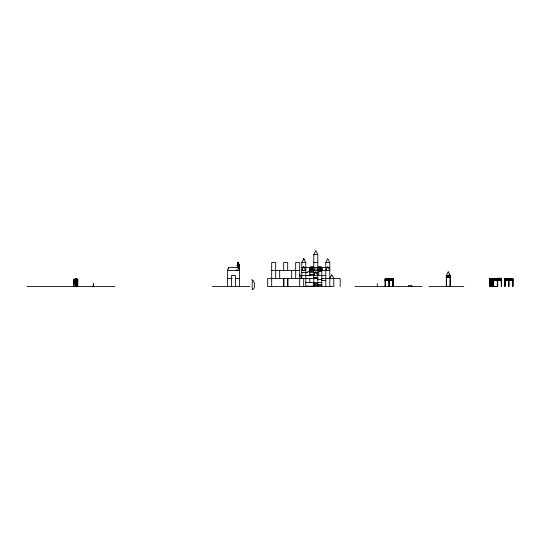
<?xml version="1.0" encoding="UTF-8"?>
<svg xmlns="http://www.w3.org/2000/svg" width="540" height="540" viewBox="0 0 540 540"><rect width="100%" height="100%" fill="white"/><g stroke="black" fill="none" stroke-linecap="round" stroke-linejoin="round"><path stroke-width="0.81" d="M385.067 280.814L385.195 279.072M385.486 279.335L385.614 280.706M388.78 280.814L388.76 278.438L385.634 278.438L385.486 280.814M389.198 279.335L389.32 280.706M392.783 280.814L392.783 278.566M393.194 279.335C389.104 279.625 385.884 282.143 393.323 279.335M393.323 280.706L393.194 279.025M489.969 279.065C488.68 279.031 489.861 283.082 489.321 279.025L489.74 279.187M489.443 280.807L489.443 279.025M489.969 280.645L489.989 278.438M493.047 280.807L493.007 278.438M493.169 280.807L493.169 279.025M493.196 279.301C495.923 278.087 483.719 283.244 493.391 279.025C502.497 284.486 493.499 276.656 501.012 278.438L501.032 280.807M497.259 279.025L497.259 278.566M497.495 280.766L501.444 279.187L497.603 280.807L497.448 279.025L501.444 280.645L497.495 279.072M497.556 279.025L497.556 280.807L497.32 279.025L497.846 279.227L493.27 280.53L497.975 279.018L497.975 280.645M497.867 280.699L497.867 279.052M501.572 280.699L501.451 279.025L501.451 280.76M508.457 279.335L512.865 280.584L508.734 279.025L504.752 280.766L504.752 279.025L504.873 280.814L508.997 279.335M505.163 279.335L505.292 280.706M508.457 280.814L508.437 278.438L505.312 278.438L505.163 280.814M508.876 279.335L508.457 279.059M508.997 280.706L508.876 279.025M512.46 280.814L512.5 278.438L509.018 278.438L508.876 280.814M512.872 279.335L512.872 280.814M513 280.706L512.872 279.025M237.532 265.383L237.431 267.806L237.154 265.383L237.944 262.184L239.47 265.383L239.45 268.981L238.95 268.981L239.112 265.383L238.606 263.331L237.377 263.331L237.951 267.806L238.862 265.383L237.944 262.184L237.951 267.806L237.154 265.383L237.911 263.331L238.862 265.383L238.754 267.806L239.45 267.806L239.112 265.383M238.754 267.806L239.47 265.383L238.255 263.331M497.792 280.645L493.297 279.106M227.448 286.565L227.448 270.56L228.447 267.394L238.451 267.394L239.45 270.56L239.45 286.565M388.901 279.194L393.188 280.584L388.78 279.227M385.195 279.194L389.192 280.651L385.067 279.227M489.598 279.295L493.412 280.537M504.92 279.301L508.869 280.651L504.745 279.335M385.195 280.651L389.192 279.194L385.067 280.651M393.147 279.295L393.194 280.814M508.592 280.584L512.872 279.194L508.457 280.53M299.788 274.563L301.786 278.566L301.786 262.562L303.791 258.559L305.788 262.562L305.788 286.565M313.754 267.516L313.288 267.064A2.498 2.498 0 0 0 310.244 267.098L309.312 269.413L310.291 271.06A2.498 2.498 0 0 0 313.335 271.033L314.273 269.359L313.754 267.516L313.787 254.556L315.792 250.56L317.79 254.556L317.79 267.563M325.796 286.565L325.796 262.562L327.794 258.559L329.791 262.562L329.791 286.565M325.796 270.56L327.794 266.564L329.791 270.56L309.798 270.56M329.791 278.566L331.796 274.563L333.794 278.566L333.794 286.565L267.678 286.565L267.678 278.566L317.79 278.566M446.303 286.565L446.303 275.562L448.301 271.566L450.306 275.562L450.306 286.565M310.291 271.06L313.288 267.064M318.249 271.033L321.334 267.098L322.265 269.413L321.293 271.06A2.498 2.498 0 0 1 318.249 271.033L317.318 268.711L318.29 267.064A2.498 2.498 0 0 1 321.334 267.098M448.97 286.565L450.016 285.903M497.57 280.672L497.32 280.422M303.791 270.56L305.788 269.561M313.787 254.556L317.79 254.556M301.786 262.562L305.788 262.562M313.787 262.562L317.79 262.562M325.796 262.562L329.791 262.562M237.154 265.383L239.47 265.383L239.45 268.981M301.786 267.563L329.791 267.563M309.312 269.062L322.272 269.062M227.448 270.56L239.45 270.56M271.681 270.56L299.687 270.56M309.791 271.566L307.787 271.566L307.787 272.565L301.786 272.565M309.791 272.707L317.79 272.707M309.791 274.563L314.591 274.563M301.786 275.562L325.796 275.562M446.317 275.582L450.306 275.562L448.808 274.104M446.303 275.859L450.306 275.859M446.303 277.432L447.64 276.764L450.306 277.432M313.787 277.567L317.79 277.567M227.448 278.566L232.247 278.566M235.447 278.566L239.45 278.566M321.793 278.566L340.193 278.566L340.193 286.565M489.443 278.687L489.841 278.687M493.155 278.687L497.738 278.687M385.614 278.856L388.78 278.856M389.32 278.856L392.783 278.856M489.611 278.856L493.135 278.856M493.574 278.856L497.32 278.856M497.867 278.856L501.032 278.856M505.292 278.856L508.457 278.856M508.997 278.856L512.46 278.856M497.61 278.984L497.138 279.025L497.178 278.438L493.594 278.438L493.553 286.565M504.873 279.072L504.752 280.814M489.321 279.329L493.499 280.76L489.706 279.025M317.79 279.565L321.793 279.565M73.751 280.233L77.753 280.233M73.751 280.523L77.753 280.523M321.793 280.564L325.796 280.564M489.321 280.645L489.719 280.712M389.198 280.814L389.34 278.438L392.823 278.438L393.194 286.443L393.194 278.566L385.195 278.566L385.195 286.443L385.486 278.566M74.048 281.812L76.14 281.812L74.048 282.11M305.788 282.569L321.793 282.569M489.611 283.277L493.135 283.277M73.751 283.399L77.753 283.399M313.787 283.568L317.79 283.568M489.611 283.568L493.135 283.568M73.751 283.689L77.753 283.689M313.787 284.567L321.793 284.567M77.456 284.985L75.371 285.275L77.456 285.275M313.787 285.566L321.793 285.566M446.303 285.903L447.64 286.565M305.788 286.153L313.787 286.153M489.611 286.274L493.135 286.274M489.841 286.443L489.443 286.443L489.443 278.566L501.451 278.566L501.451 286.443L501.154 278.566M493.155 286.443L497.738 286.443L497.738 278.566M27 286.565L114.844 286.565M212.234 286.565L249.851 286.565M354.854 286.565L422.179 286.565M428.888 286.565L463.765 286.565M252.396 289.319L253.274 289.359C255.805 286.909 254.556 280.651 251.964 279.565C253.051 282.704 251.269 286.544 252.605 289.44M310.244 267.098L313.335 271.033M318.29 267.064L321.293 271.06M317.79 275.562L315.792 271.566L313.787 275.562L313.787 286.565M489.51 279.295L489.321 280.807M512.582 278.566L512.872 286.443L512.872 278.566L504.873 278.566L504.873 286.443L505.163 278.566M508.876 278.566L508.876 286.443L508.586 278.566M508.748 278.687L508.748 286.443M505.001 278.687L505.042 286.443M501.282 278.687L501.323 286.443M497.549 278.566L497.549 286.565L493.256 286.565L493.256 278.566M497.448 278.566L497.448 286.443M497.428 278.687L497.428 286.443M497.32 278.566L497.3 286.565M496.888 278.438L496.928 278.856M493.945 278.438L493.884 278.856M493.695 278.438L493.675 286.443M493.445 278.566L493.385 286.443M493.276 278.687L493.276 286.443M492.716 278.438L492.757 286.565M492.656 278.438L492.635 286.565M492.298 278.438L492.345 286.565M492.217 278.566L492.217 286.565M492.007 278.438L491.927 286.565M491.798 286.565L491.589 278.566M491.508 278.566L491.508 286.565M491.407 278.438L491.387 286.565M491.049 278.438L491.089 286.565M490.988 278.438L490.968 286.565M490.678 286.565L490.59 278.438L490.55 286.565M490.28 278.438L490.259 286.565M490.171 278.438L490.131 286.565M489.841 286.565L489.881 278.438L493.115 278.438L493.135 286.565L489.55 286.565L489.55 278.566M489.672 278.566L489.74 286.565M489.611 278.566L489.611 286.565M450.016 275.562L450.016 286.565M449.489 277.094L448.47 277.283L448.47 276.764M448.139 276.764L448.139 277.283L447.113 277.094M446.594 275.562L446.594 286.565M411.871 286.565L411.871 285.566L408.375 285.566L408.375 286.565M393.073 278.687L393.073 286.443M393.032 278.687L393.032 286.443M389.198 278.566L389.198 286.443L388.901 278.566M389.07 278.687L389.07 286.443M385.317 278.687L385.317 286.443M377.278 283.568L377.278 286.565M321.793 267.563L321.793 286.565M319.795 267.563L319.795 270.56M318.789 270.56L318.789 274.712M317.79 270.56L317.79 286.565M317.122 277.567L317.122 278.566M316.123 277.567L316.123 278.566M315.454 277.567L315.454 278.566M314.456 277.567L314.456 278.566M313.787 270.56L313.787 274.732M311.789 267.563L311.789 270.56M309.791 267.563L309.791 276.007M309.791 278.566L309.791 282.569M303.791 258.559L303.791 260.159M303.689 278.566L303.689 286.565M299.687 286.565L299.687 262.562L295.684 262.562L295.684 278.566M291.681 270.56L291.681 278.566M287.881 278.566L287.881 286.565M287.685 270.56L287.685 262.562L283.682 262.562L283.682 270.56M287.685 278.566L287.685 286.565M283.878 278.566L283.878 286.565M283.682 278.566L283.682 286.565M279.68 270.56L279.68 278.566M275.677 278.566L275.677 262.562L271.681 262.562L271.681 286.565M235.447 286.565L235.447 275.562L231.451 275.562L231.451 286.565M228.447 267.394L228.447 268.981M93.38 286.565L93.38 283.568L93.089 286.565M77.753 286.565L77.753 278.816L77.463 286.565M76.046 286.565L76.046 278.566L75.458 278.566L75.458 286.565M75.958 278.566L75.958 286.565M75.843 278.566L75.87 286.565M75.755 278.566L75.755 286.565M75.634 278.566L75.668 286.565M74.048 286.565L74.048 278.816L73.751 286.565M235.71 270.56A1.843 1.843 0 0 1 238.498 270.56M303.791 266.564L301.786 270.56L305.788 270.56L303.791 266.564M311.357 268.306L311.175 268.447A0.871 0.871 0 0 0 311.175 269.676L312.404 269.676A0.871 0.871 0 0 0 312.404 268.447L311.357 268.306M319.424 268.421L319.268 268.542A0.736 0.736 0 0 0 319.268 269.588L320.315 269.588A0.736 0.736 0 0 0 320.315 268.542L319.424 268.421M512.75 286.443L512.75 278.687L512.71 286.443"/></g></svg>
